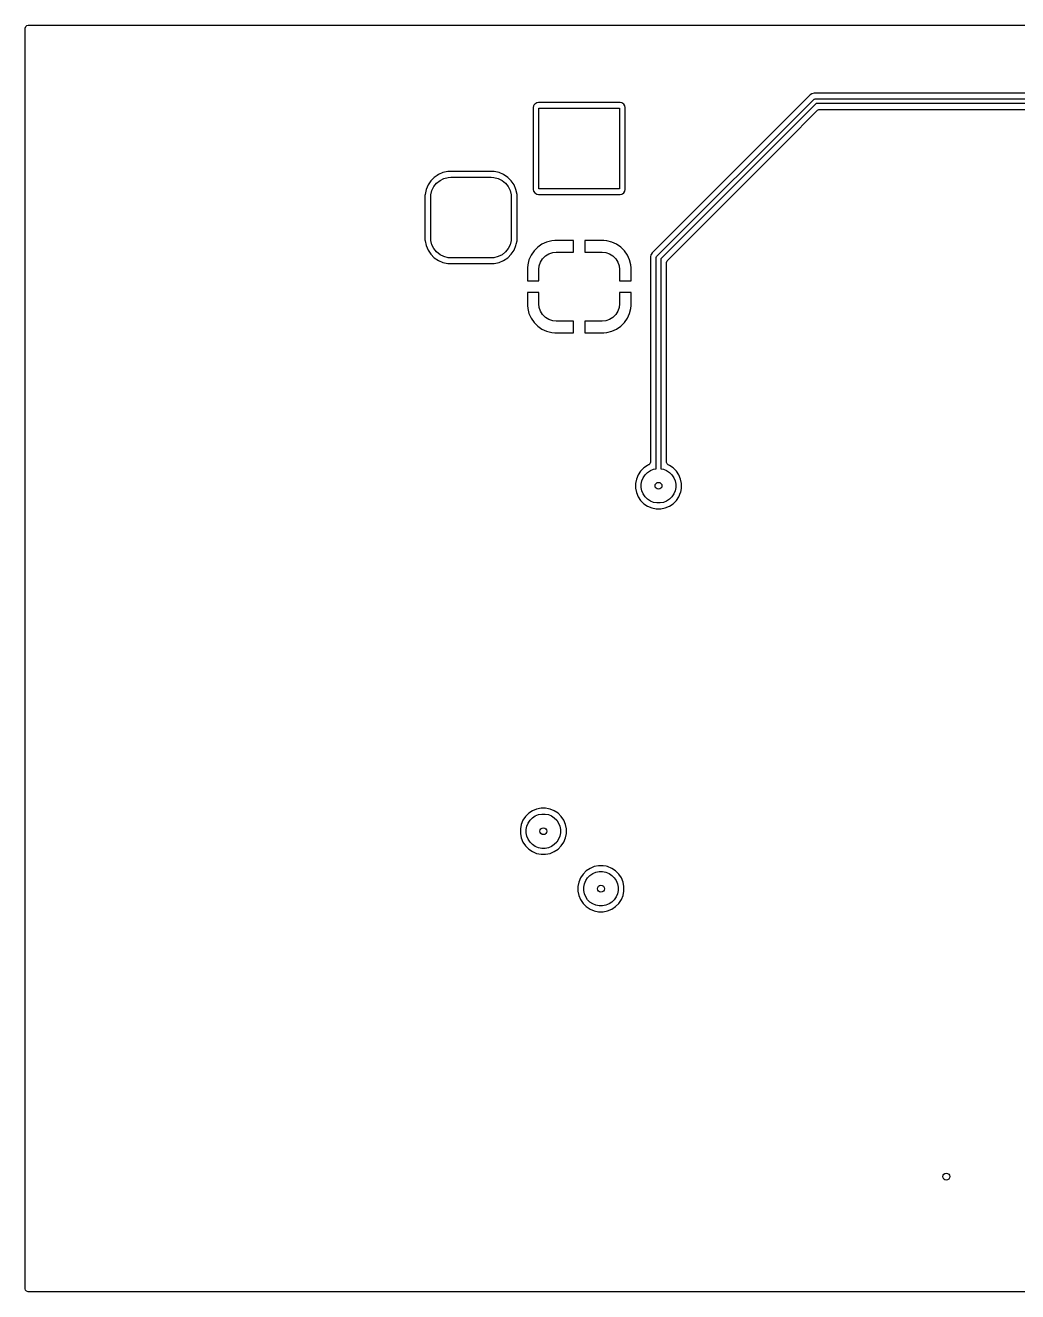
# Model space of a CAD drawing. Extents: x 0 to 90, y 0 to 55.
# Drawn here: x 0 to 43.1, y 0 to 55 of the extents above; entities that cross this region are included whole.
import ezdxf

# ---------------------------------------------------------------- set-up
doc = ezdxf.new("R2010")
doc.units = 0
doc.layers.add('BLACK', color=7, linetype='CONTINUOUS')

msp = doc.modelspace()

# ---------------------------------------------------------------- linework, layer by layer
at = {"layer": 'BLACK', "linetype": 'CONTINUOUS'}
for p, q in [((0.072989, 54.988294), (0.1245, 54.9995)), ((0.1245, 54.9995), (89.8755, 54.9995)), ((0.0005, 54.8755), (0.020185, 54.942539)), ((0.0005, 51.424678), (0.0005, 54.8755)), ((0.020185, 54.942539), (0.072989, 54.988294)), ((34.084786, 51.980468), (27.219531, 45.115213)), ((27.429289, 44.970711), (34.229289, 51.770711)), ((34.084791, 51.980472), (34.084786, 51.980468)), ((34.164709, 52.026612), (34.084791, 51.980472)), ((34.164712, 52.026614), (34.164709, 52.026612)), ((34.253856, 52.0505), (34.164712, 52.026614)), ((34.229289, 51.770711), (34.244442, 51.783147)), ((34.244442, 51.783147), (34.255, 51.78752)), ((53.346144, 52.0505), (34.253856, 52.0505)), ((34.255, 51.78752), (34.280491, 51.798079)), ((34.280491, 51.798079), (34.3, 51.8)), ((34.3, 51.8), (53.3, 51.8)), ((0.0005, 47.610948), (0.0005, 51.424678)), ((22.071532, 51.497735), (22.057, 51.424678)), ((22.057, 51.424678), (22.057, 47.875321)), ((22.071533, 51.497739), (22.071532, 51.497735)), ((22.089905, 51.525235), (22.071533, 51.497739)), ((22.126899, 51.580601), (22.089905, 51.525235)), ((22.20976, 51.635966), (22.126899, 51.580601)), ((22.209764, 51.635967), (22.20976, 51.635966)), ((22.282823, 51.6505), (22.209764, 51.635967)), ((22.282826, 51.6505), (22.282823, 51.6505)), ((25.832174, 51.6505), (22.282826, 51.6505)), ((22.3075, 47.9), (22.3075, 51.4)), ((22.3075, 51.4), (25.8075, 51.4)), ((25.8075, 51.4), (25.8075, 47.9)), ((25.832177, 51.6505), (25.832174, 51.6505)), ((25.905235, 51.635967), (25.832177, 51.6505)), ((25.90524, 51.635966), (25.905235, 51.635967)), ((25.988101, 51.580601), (25.90524, 51.635966)), ((26.043466, 51.49774), (25.988101, 51.580601)), ((26.043466, 51.497739), (26.043466, 51.49774)), ((26.043467, 51.497735), (26.043466, 51.497739)), ((26.057999, 51.424678), (26.043467, 51.497735)), ((26.058, 51.424676), (26.057999, 51.424678)), ((26.058, 47.875323), (26.058, 51.424676)), ((34.341422, 51.6), (27.6, 44.858578)), ((32.997138, 49.901456), (34.408863, 51.313181)), ((53.258578, 51.6), (34.341422, 51.6)), ((34.408863, 51.313181), (34.470186, 51.346666)), ((34.470186, 51.346666), (34.496544, 51.3495)), ((34.496544, 51.3495), (53.103456, 51.3495)), ((27.886819, 44.791137), (32.997138, 49.901456)), ((17.89196, 48.484365), (17.762651, 48.396848)), ((17.940652, 48.517321), (17.89196, 48.484365)), ((18.138241, 48.601934), (17.940652, 48.517321)), ((18.348274, 48.647624), (18.138241, 48.601934)), ((18.396552, 48.6505), (18.348274, 48.647624)), ((18.364375, 48.39199), (18.4825, 48.4)), ((20.318448, 48.6505), (18.396552, 48.6505)), ((18.4825, 48.4), (20.2325, 48.4)), ((20.2325, 48.4), (20.350625, 48.39199)), ((20.366726, 48.647624), (20.318448, 48.6505)), ((20.576759, 48.601934), (20.366726, 48.647624)), ((20.774348, 48.517321), (20.576759, 48.601934)), ((20.952355, 48.396843), (20.774348, 48.517321)), ((17.405563, 47.869249), (17.390992, 47.802264)), ((17.405567, 47.869261), (17.405563, 47.869249)), ((17.490177, 48.066845), (17.405567, 47.869261)), ((17.610651, 48.244848), (17.490177, 48.066845)), ((17.610659, 48.244857), (17.610651, 48.244848)), ((17.762642, 48.39684), (17.610659, 48.244857)), ((17.661173, 47.826741), (17.745241, 47.996247)), ((17.745241, 47.996247), (17.863782, 48.143718)), ((17.762651, 48.396848), (17.762642, 48.39684)), ((17.863782, 48.143718), (18.011253, 48.262259)), ((18.011253, 48.262259), (18.180759, 48.346327)), ((18.180759, 48.346327), (18.364375, 48.39199)), ((20.350625, 48.39199), (20.534241, 48.346327)), ((20.534241, 48.346327), (20.703747, 48.262259)), ((20.703747, 48.262259), (20.851218, 48.143718)), ((20.851218, 48.143718), (20.969759, 47.996247)), ((21.104343, 48.244855), (20.952355, 48.396843)), ((20.969759, 47.996247), (21.053827, 47.826741)), ((21.224821, 48.066848), (21.104343, 48.244855)), ((21.309434, 47.869259), (21.224821, 48.066848)), ((21.355124, 47.659226), (21.309434, 47.869259)), ((22.057, 47.875321), (22.071532, 47.802264)), ((25.8075, 47.9), (22.3075, 47.9)), ((26.043466, 47.80226), (26.057999, 47.875321)), ((26.057999, 47.875321), (26.058, 47.875323)), ((0.0005, 44.464196), (0.0005, 47.610948)), ((17.359876, 47.659226), (17.357, 47.610948)), ((17.357, 47.610948), (17.357, 45.689052)), ((17.390992, 47.802264), (17.359876, 47.659226)), ((17.6075, 47.525), (17.61551, 47.643125)), ((17.6075, 45.775), (17.6075, 47.525)), ((17.61551, 47.643125), (17.661173, 47.826741)), ((21.053827, 47.826741), (21.09949, 47.643125)), ((21.09949, 47.643125), (21.1075, 47.525)), ((21.1075, 47.525), (21.1075, 45.775)), ((21.358, 47.610948), (21.355124, 47.659226)), ((21.358, 45.689052), (21.358, 47.610948)), ((22.071532, 47.802264), (22.071533, 47.80226)), ((22.071533, 47.80226), (22.126899, 47.719399)), ((22.126899, 47.719399), (22.20976, 47.664033)), ((22.20976, 47.664033), (22.209764, 47.664032)), ((22.209764, 47.664032), (22.282821, 47.6495)), ((22.282821, 47.6495), (22.282826, 47.6495)), ((22.282826, 47.6495), (25.832178, 47.6495)), ((25.832178, 47.6495), (25.905235, 47.664032)), ((25.905235, 47.664032), (25.905239, 47.664033)), ((25.905239, 47.664033), (25.932735, 47.682405)), ((25.932735, 47.682405), (25.988101, 47.719399)), ((25.988101, 47.719399), (26.043466, 47.80226)), ((17.357, 45.689052), (17.359876, 45.640774)), ((17.61551, 45.656875), (17.6075, 45.775)), ((17.661173, 45.473259), (17.61551, 45.656875)), ((21.09949, 45.656875), (21.053827, 45.473259)), ((21.1075, 45.775), (21.09949, 45.656875)), ((21.355124, 45.640774), (21.358, 45.689052)), ((22.993302, 45.649998), (22.861167, 45.639599)), ((22.993318, 45.649999), (22.993302, 45.649998)), ((23.8075, 45.649999), (22.993318, 45.649999)), ((23.8075, 45.15), (23.8075, 45.649999)), ((25.121689, 45.649999), (24.3075, 45.649999)), ((24.3075, 45.649999), (24.3075, 45.15)), ((25.253832, 45.639599), (25.121689, 45.649999)), ((17.359876, 45.640774), (17.359876, 45.640769)), ((17.359876, 45.640769), (17.359877, 45.640768)), ((17.359877, 45.640768), (17.405563, 45.43075)), ((17.405563, 45.43075), (17.405566, 45.430739)), ((17.405566, 45.430739), (17.490177, 45.233154)), ((17.490177, 45.233154), (17.610651, 45.055151)), ((17.745241, 45.303753), (17.661173, 45.473259)), ((17.863782, 45.156282), (17.745241, 45.303753)), ((18.011253, 45.037741), (17.863782, 45.156282)), ((20.851218, 45.156282), (20.703747, 45.037741)), ((20.969759, 45.303753), (20.851218, 45.156282)), ((21.053827, 45.473259), (20.969759, 45.303753)), ((21.104348, 45.055151), (21.224822, 45.233154)), ((21.224822, 45.233154), (21.309433, 45.430739)), ((21.309433, 45.430739), (21.309436, 45.43075)), ((21.309436, 45.43075), (21.322667, 45.491571)), ((21.322667, 45.491571), (21.355124, 45.640774)), ((22.094059, 45.204323), (21.965931, 45.01938)), ((22.094069, 45.204335), (22.094059, 45.204323)), ((22.253164, 45.36343), (22.094069, 45.204335)), ((22.253176, 45.36344), (22.253164, 45.36343)), ((22.438119, 45.491568), (22.253176, 45.36344)), ((22.438125, 45.491571), (22.438119, 45.491568)), ((22.64298, 45.584622), (22.438125, 45.491571)), ((22.861167, 45.639599), (22.64298, 45.584622)), ((22.740536, 45.079731), (22.905837, 45.134505)), ((22.905837, 45.134505), (23.0575, 45.15)), ((23.0575, 45.15), (23.8075, 45.15)), ((24.3075, 45.15), (25.0575, 45.15)), ((25.0575, 45.15), (25.209163, 45.134505)), ((25.209163, 45.134505), (25.374464, 45.079731)), ((25.472019, 45.584622), (25.253832, 45.639599)), ((25.676874, 45.491571), (25.472019, 45.584622)), ((25.67688, 45.491568), (25.676874, 45.491571)), ((25.861823, 45.36344), (25.67688, 45.491568)), ((25.861835, 45.36343), (25.861823, 45.36344)), ((26.02093, 45.204335), (25.861835, 45.36343)), ((26.02094, 45.204323), (26.02093, 45.204335)), ((26.149068, 45.01938), (26.02094, 45.204323)), ((27.219529, 45.11521), (27.179656, 45.046147)), ((27.219531, 45.115213), (27.219529, 45.11521)), ((17.610651, 45.055151), (17.610659, 45.055142)), ((17.610659, 45.055142), (17.762642, 44.903159)), ((17.762642, 44.903159), (17.762651, 44.903151)), ((17.762651, 44.903151), (17.940654, 44.782677)), ((17.940654, 44.782677), (18.138239, 44.698066)), ((18.180759, 44.953673), (18.011253, 45.037741)), ((18.138239, 44.698066), (18.13825, 44.698063)), ((18.13825, 44.698063), (18.348268, 44.652377)), ((18.364375, 44.90801), (18.180759, 44.953673)), ((18.348268, 44.652377), (18.348269, 44.652376)), ((18.348269, 44.652376), (18.348274, 44.652376)), ((18.348274, 44.652376), (18.396552, 44.6495)), ((18.4825, 44.9), (18.364375, 44.90801)), ((18.396552, 44.6495), (18.396564, 44.6495)), ((18.396564, 44.6495), (20.318436, 44.6495)), ((20.2325, 44.9), (18.4825, 44.9)), ((20.350625, 44.90801), (20.2325, 44.9)), ((20.318436, 44.6495), (20.318448, 44.6495)), ((20.318448, 44.6495), (20.366726, 44.652376)), ((20.534241, 44.953673), (20.350625, 44.90801)), ((20.366726, 44.652376), (20.366731, 44.652377)), ((20.366731, 44.652377), (20.576749, 44.698063)), ((20.703747, 45.037741), (20.534241, 44.953673)), ((20.576749, 44.698063), (20.57676, 44.698066)), ((20.57676, 44.698066), (20.774345, 44.782677)), ((20.774345, 44.782677), (20.952348, 44.903151)), ((20.952348, 44.903151), (20.952357, 44.903159)), ((20.952357, 44.903159), (21.10434, 45.055142)), ((21.10434, 45.055142), (21.104348, 45.055151)), ((21.8179, 44.596332), (21.8075, 44.464196)), ((21.872877, 44.814519), (21.8179, 44.596332)), ((21.965928, 45.019374), (21.872877, 44.814519)), ((21.965931, 45.01938), (21.965928, 45.019374)), ((22.3075, 44.4), (22.322995, 44.551663)), ((22.322995, 44.551663), (22.377769, 44.716964)), ((22.377769, 44.716964), (22.469188, 44.865177)), ((22.469188, 44.865177), (22.592323, 44.988312)), ((22.592323, 44.988312), (22.740536, 45.079731)), ((25.374464, 45.079731), (25.522677, 44.988312)), ((25.522677, 44.988312), (25.645812, 44.865177)), ((25.645812, 44.865177), (25.737231, 44.716964)), ((25.737231, 44.716964), (25.792005, 44.551663)), ((25.792005, 44.551663), (25.8075, 44.4)), ((26.149071, 45.019374), (26.149068, 45.01938)), ((26.242122, 44.814519), (26.149071, 45.019374)), ((26.297099, 44.596332), (26.242122, 44.814519)), ((26.307498, 44.464197), (26.297099, 44.596332)), ((27.173386, 45.035289), (27.1495, 44.946143)), ((27.1495, 44.946143), (27.1495, 36.020605)), ((27.179654, 45.046145), (27.173386, 45.03529)), ((27.173386, 45.03529), (27.173386, 45.035289)), ((27.179656, 45.046147), (27.179654, 45.046145)), ((27.4, 44.9), (27.401921, 44.919509)), ((27.4, 35.74112), (27.4, 44.9)), ((27.401921, 44.919509), (27.416853, 44.955557)), ((27.416853, 44.955557), (27.429289, 44.970711)), ((27.6, 44.858578), (27.6, 35.74112)), ((27.8505, 44.703456), (27.870185, 44.770495)), ((27.8505, 36.020605), (27.8505, 44.703456)), ((27.870185, 44.770495), (27.886819, 44.791137)), ((0.0005, 34.901456), (0.0005, 44.464196)), ((21.8075, 44.464196), (21.8075, 43.9)), ((22.3075, 43.9), (22.3075, 44.4)), ((25.8075, 44.4), (25.8075, 43.9)), ((26.307499, 44.464182), (26.307498, 44.464197)), ((26.307499, 43.9), (26.307499, 44.464182)), ((21.8075, 43.9), (22.3075, 43.9)), ((25.8075, 43.9), (26.307499, 43.9)), ((21.807501, 43.4), (21.807501, 42.835802)), ((22.3075, 43.4), (21.807501, 43.4)), ((22.3075, 42.9), (22.3075, 43.4)), ((22.322995, 42.748337), (22.3075, 42.9)), ((25.8075, 42.9), (25.792005, 42.748337)), ((26.3075, 43.4), (25.8075, 43.4)), ((25.8075, 43.4), (25.8075, 42.9)), ((26.3075, 42.835815), (26.3075, 43.4)), ((21.807501, 42.835802), (21.8179, 42.703667)), ((21.8179, 42.703667), (21.872877, 42.48548)), ((21.872877, 42.48548), (21.965928, 42.280625)), ((22.377769, 42.583036), (22.322995, 42.748337)), ((22.469188, 42.434823), (22.377769, 42.583036)), ((22.592323, 42.311688), (22.469188, 42.434823)), ((25.645812, 42.434823), (25.522677, 42.311688)), ((25.737231, 42.583036), (25.645812, 42.434823)), ((25.792005, 42.748337), (25.737231, 42.583036)), ((26.149071, 42.280625), (26.242122, 42.48548)), ((26.242122, 42.48548), (26.297099, 42.703667)), ((26.297099, 42.703667), (26.307499, 42.835803)), ((26.307499, 42.835803), (26.3075, 42.835815)), ((21.965928, 42.280625), (21.965931, 42.280619)), ((21.965931, 42.280619), (22.094059, 42.095676)), ((22.094059, 42.095676), (22.094069, 42.095664)), ((22.094069, 42.095664), (22.253164, 41.936569)), ((22.253164, 41.936569), (22.253176, 41.936559)), ((22.253176, 41.936559), (22.438119, 41.808431)), ((22.438119, 41.808431), (22.438125, 41.808428)), ((22.438125, 41.808428), (22.64298, 41.715377)), ((22.740536, 42.220269), (22.592323, 42.311688)), ((22.905837, 42.165495), (22.740536, 42.220269)), ((23.0575, 42.15), (22.905837, 42.165495)), ((23.8075, 42.15), (23.0575, 42.15)), ((23.8075, 41.65), (23.8075, 42.15)), ((25.0575, 42.15), (24.3075, 42.15)), ((24.3075, 42.15), (24.3075, 41.65)), ((25.209163, 42.165495), (25.0575, 42.15)), ((25.374464, 42.220269), (25.209163, 42.165495)), ((25.522677, 42.311688), (25.374464, 42.220269)), ((25.472019, 41.715377), (25.676874, 41.808428)), ((25.676874, 41.808428), (25.67688, 41.808431)), ((25.67688, 41.808431), (25.861823, 41.936559)), ((25.861823, 41.936559), (25.861835, 41.936569)), ((25.861835, 41.936569), (26.02093, 42.095664)), ((26.02093, 42.095664), (26.02094, 42.095676)), ((26.02094, 42.095676), (26.149068, 42.280619)), ((26.149068, 42.280619), (26.149071, 42.280625)), ((22.64298, 41.715377), (22.861167, 41.6604)), ((22.861167, 41.6604), (22.993303, 41.65)), ((22.993303, 41.65), (23.8075, 41.65)), ((24.3075, 41.65), (25.121682, 41.65)), ((25.121682, 41.65), (25.121697, 41.650001)), ((25.121697, 41.650001), (25.253832, 41.6604)), ((25.253832, 41.6604), (25.472019, 41.715377)), ((26.862217, 35.777139), (26.722863, 35.637785)), ((27.02608, 35.886628), (26.862217, 35.777139)), ((27.026086, 35.886632), (27.02608, 35.886628)), ((27.07299, 35.90606), (27.026086, 35.886632)), ((27.077011, 35.907811), (27.07299, 35.90606)), ((27.129815, 35.953566), (27.077011, 35.907811)), ((27.1495, 36.020605), (27.129815, 35.953566)), ((27.850579, 36.016178), (27.8505, 36.020605)), ((27.872645, 35.949884), (27.850579, 36.016178)), ((27.927046, 35.906044), (27.872645, 35.949884)), ((27.973914, 35.886632), (27.927046, 35.906044)), ((28.137782, 35.777139), (27.973914, 35.886632)), ((28.277139, 35.637782), (28.137782, 35.777139)), ((26.537947, 35.291829), (26.4995, 35.098543)), ((26.53795, 35.291839), (26.537947, 35.291829)), ((26.613364, 35.473907), (26.53795, 35.291839)), ((26.613371, 35.47392), (26.613364, 35.473907)), ((26.72286, 35.637781), (26.613371, 35.47392)), ((26.722863, 35.637785), (26.72286, 35.637781)), ((26.753611, 35.073513), (26.782295, 35.217714)), ((26.782295, 35.217714), (26.838559, 35.353548)), ((26.838559, 35.353548), (26.920242, 35.475795)), ((26.920242, 35.475795), (27.024205, 35.579758)), ((27.024205, 35.579758), (27.146452, 35.661441)), ((27.146452, 35.661441), (27.282286, 35.717705)), ((27.282286, 35.717705), (27.4, 35.74112)), ((27.6, 35.74112), (27.717714, 35.717705)), ((27.717714, 35.717705), (27.853548, 35.661441)), ((27.853548, 35.661441), (27.975795, 35.579758)), ((27.975795, 35.579758), (28.079758, 35.475795)), ((28.079758, 35.475795), (28.161441, 35.353548)), ((28.161441, 35.353548), (28.217705, 35.217714)), ((28.217705, 35.217714), (28.246389, 35.073513)), ((28.386632, 35.473914), (28.277139, 35.637782)), ((28.462051, 35.291835), (28.386632, 35.473914)), ((28.462052, 35.291829), (28.462051, 35.291835)), ((28.5005, 35.098543), (28.462052, 35.291829)), ((0.0005, 26.547844), (0.0005, 34.901456)), ((26.4995, 34.901456), (26.499499, 34.901456)), ((26.499499, 34.901456), (26.537947, 34.70817)), ((26.4995, 35.098543), (26.4995, 34.901456)), ((26.537947, 34.70817), (26.53795, 34.70816)), ((26.53795, 34.70816), (26.613364, 34.526092)), ((26.753611, 34.926487), (26.753611, 35.073513)), ((26.782295, 34.782286), (26.753611, 34.926487)), ((26.838559, 34.646452), (26.782295, 34.782286)), ((28.217705, 34.782286), (28.161441, 34.646452)), ((28.246389, 34.926487), (28.217705, 34.782286)), ((28.246389, 35.073513), (28.246389, 34.926487)), ((28.386635, 34.526092), (28.462049, 34.70816)), ((28.462049, 34.70816), (28.462052, 34.708168)), ((28.462052, 34.708168), (28.463119, 34.713532)), ((28.463119, 34.713532), (28.5005, 34.901456)), ((28.5005, 34.901456), (28.5005, 35.098543)), ((26.613364, 34.526092), (26.613371, 34.526079)), ((26.613371, 34.526079), (26.72286, 34.362218)), ((26.72286, 34.362218), (26.722863, 34.362214)), ((26.722863, 34.362214), (26.862214, 34.222863)), ((26.920242, 34.524205), (26.838559, 34.646452)), ((26.862214, 34.222863), (26.862218, 34.22286)), ((26.862218, 34.22286), (27.026079, 34.113371)), ((27.024205, 34.420242), (26.920242, 34.524205)), ((27.146452, 34.338559), (27.024205, 34.420242)), ((27.026079, 34.113371), (27.026092, 34.113364)), ((27.026092, 34.113364), (27.20816, 34.03795)), ((27.282286, 34.282295), (27.146452, 34.338559)), ((27.426487, 34.253611), (27.282286, 34.282295)), ((27.573513, 34.253611), (27.426487, 34.253611)), ((27.717714, 34.282295), (27.573513, 34.253611)), ((27.853548, 34.338559), (27.717714, 34.282295)), ((27.791839, 34.03795), (27.973907, 34.113364)), ((27.975795, 34.420242), (27.853548, 34.338559)), ((27.973907, 34.113364), (27.97392, 34.113371)), ((27.97392, 34.113371), (28.137781, 34.22286)), ((28.079758, 34.524205), (27.975795, 34.420242)), ((28.161441, 34.646452), (28.079758, 34.524205)), ((28.137781, 34.22286), (28.137785, 34.222863)), ((28.137785, 34.222863), (28.277136, 34.362214)), ((28.277136, 34.362214), (28.277139, 34.362218)), ((28.277139, 34.362218), (28.386628, 34.526079)), ((28.386628, 34.526079), (28.386635, 34.526092)), ((27.20816, 34.03795), (27.20817, 34.037947)), ((27.20817, 34.037947), (27.401457, 33.9995)), ((27.401457, 33.9995), (27.401459, 33.9995)), ((27.401459, 33.9995), (27.598543, 33.9995)), ((27.598543, 33.9995), (27.791829, 34.037947)), ((27.791829, 34.037947), (27.791839, 34.03795)), ((0.0005, 19.901456), (0.0005, 26.547844)), ((22.20816, 20.962049), (22.026092, 20.886635)), ((22.208165, 20.962051), (22.20816, 20.962049)), ((22.20817, 20.962052), (22.208165, 20.962051)), ((22.401457, 21.0005), (22.20817, 20.962052)), ((22.401459, 21.0005), (22.401457, 21.0005)), ((22.598541, 21.0005), (22.401459, 21.0005)), ((22.598543, 21.0005), (22.598541, 21.0005)), ((22.728582, 20.974632), (22.598543, 21.0005)), ((22.791835, 20.962051), (22.728582, 20.974632)), ((22.973914, 20.886632), (22.791835, 20.962051)), ((21.613364, 20.473907), (21.53795, 20.291839)), ((21.613371, 20.47392), (21.613364, 20.473907)), ((21.72286, 20.637781), (21.613371, 20.47392)), ((21.722863, 20.637785), (21.72286, 20.637781)), ((21.862214, 20.777136), (21.722863, 20.637785)), ((21.782295, 20.217714), (21.838559, 20.353548)), ((21.838559, 20.353548), (21.920242, 20.475795)), ((21.862218, 20.777139), (21.862214, 20.777136)), ((22.026079, 20.886628), (21.862218, 20.777139)), ((21.920242, 20.475795), (22.024205, 20.579758)), ((22.024205, 20.579758), (22.146452, 20.661441)), ((22.026092, 20.886635), (22.026079, 20.886628)), ((22.146452, 20.661441), (22.282286, 20.717705)), ((22.282286, 20.717705), (22.426487, 20.746389)), ((22.426487, 20.746389), (22.573513, 20.746389)), ((22.573513, 20.746389), (22.717714, 20.717705)), ((22.717714, 20.717705), (22.853548, 20.661441)), ((22.853548, 20.661441), (22.975795, 20.579758)), ((23.137782, 20.777139), (22.973914, 20.886632)), ((22.975795, 20.579758), (23.079758, 20.475795)), ((23.079758, 20.475795), (23.161441, 20.353548)), ((23.277139, 20.637782), (23.137782, 20.777139)), ((23.161441, 20.353548), (23.217705, 20.217714)), ((23.386632, 20.473914), (23.277139, 20.637782)), ((23.462051, 20.291835), (23.386632, 20.473914)), ((0.0005, 17.401456), (0.0005, 19.901456)), ((21.4995, 19.901456), (21.499499, 19.901456)), ((21.499499, 19.901456), (21.537947, 19.70817)), ((21.537947, 20.291829), (21.4995, 20.098543)), ((21.4995, 20.098543), (21.4995, 19.901456)), ((21.53795, 20.291839), (21.537947, 20.291829)), ((21.753611, 20.073513), (21.782295, 20.217714)), ((21.753611, 19.926487), (21.753611, 20.073513)), ((21.782295, 19.782286), (21.753611, 19.926487)), ((23.217705, 20.217714), (23.246389, 20.073513)), ((23.246389, 19.926487), (23.217705, 19.782286)), ((23.246389, 20.073513), (23.246389, 19.926487)), ((23.462052, 20.291829), (23.462051, 20.291835)), ((23.5005, 20.098543), (23.462052, 20.291829)), ((23.462052, 19.70817), (23.5005, 19.901456)), ((23.5005, 19.901456), (23.5005, 20.098543)), ((21.537947, 19.70817), (21.53795, 19.70816)), ((21.53795, 19.70816), (21.613364, 19.526092)), ((21.613364, 19.526092), (21.613371, 19.526079)), ((21.613371, 19.526079), (21.72286, 19.362218)), ((21.72286, 19.362218), (21.722863, 19.362214)), ((21.722863, 19.362214), (21.862214, 19.222863)), ((21.838559, 19.646452), (21.782295, 19.782286)), ((21.920242, 19.524205), (21.838559, 19.646452)), ((22.024205, 19.420242), (21.920242, 19.524205)), ((22.146452, 19.338559), (22.024205, 19.420242)), ((22.282286, 19.282295), (22.146452, 19.338559)), ((22.426487, 19.253611), (22.282286, 19.282295)), ((22.573513, 19.253611), (22.426487, 19.253611)), ((22.717714, 19.282295), (22.573513, 19.253611)), ((22.853548, 19.338559), (22.717714, 19.282295)), ((22.975795, 19.420242), (22.853548, 19.338559)), ((23.079758, 19.524205), (22.975795, 19.420242)), ((23.161441, 19.646452), (23.079758, 19.524205)), ((23.137785, 19.222863), (23.277136, 19.362214)), ((23.217705, 19.782286), (23.161441, 19.646452)), ((23.277136, 19.362214), (23.277139, 19.362218)), ((23.277139, 19.362218), (23.386628, 19.526079)), ((23.386628, 19.526079), (23.386635, 19.526092)), ((23.386635, 19.526092), (23.462049, 19.70816)), ((23.462049, 19.70816), (23.462052, 19.70817)), ((21.862214, 19.222863), (21.862218, 19.22286)), ((21.862218, 19.22286), (22.026079, 19.113371)), ((22.026079, 19.113371), (22.026092, 19.113364)), ((22.026092, 19.113364), (22.20816, 19.03795)), ((22.20816, 19.03795), (22.20817, 19.037947)), ((22.20817, 19.037947), (22.401457, 18.9995)), ((22.401457, 18.9995), (22.401459, 18.9995)), ((22.401459, 18.9995), (22.598543, 18.9995)), ((22.598543, 18.9995), (22.791829, 19.037947)), ((22.791829, 19.037947), (22.791839, 19.03795)), ((22.791839, 19.03795), (22.973907, 19.113364)), ((22.973907, 19.113364), (22.97392, 19.113371)), ((22.97392, 19.113371), (23.137781, 19.22286)), ((23.137781, 19.22286), (23.137785, 19.222863)), ((24.362214, 18.277136), (24.222863, 18.137785)), ((24.362218, 18.277139), (24.362214, 18.277136)), ((24.526079, 18.386628), (24.362218, 18.277139)), ((24.524205, 18.079758), (24.646452, 18.161441)), ((24.526092, 18.386635), (24.526079, 18.386628)), ((24.70816, 18.462049), (24.526092, 18.386635)), ((24.646452, 18.161441), (24.782286, 18.217705)), ((24.708165, 18.462051), (24.70816, 18.462049)), ((24.70817, 18.462052), (24.708165, 18.462051)), ((24.901457, 18.5005), (24.70817, 18.462052)), ((24.782286, 18.217705), (24.926487, 18.246389)), ((24.901459, 18.5005), (24.901457, 18.5005)), ((25.098541, 18.5005), (24.901459, 18.5005)), ((24.926487, 18.246389), (25.073513, 18.246389)), ((25.073513, 18.246389), (25.217714, 18.217705)), ((25.098543, 18.5005), (25.098541, 18.5005)), ((25.228582, 18.474632), (25.098543, 18.5005)), ((25.217714, 18.217705), (25.353548, 18.161441)), ((25.291835, 18.462051), (25.228582, 18.474632)), ((25.473914, 18.386632), (25.291835, 18.462051)), ((25.353548, 18.161441), (25.475795, 18.079758)), ((25.637782, 18.277139), (25.473914, 18.386632)), ((25.777139, 18.137782), (25.637782, 18.277139)), ((24.037947, 17.791829), (23.9995, 17.598543)), ((24.03795, 17.791839), (24.037947, 17.791829)), ((24.113364, 17.973907), (24.03795, 17.791839)), ((24.113371, 17.97392), (24.113364, 17.973907)), ((24.22286, 18.137781), (24.113371, 17.97392)), ((24.222863, 18.137785), (24.22286, 18.137781)), ((24.253611, 17.573513), (24.282295, 17.717714)), ((24.282295, 17.717714), (24.338559, 17.853548)), ((24.338559, 17.853548), (24.420242, 17.975795)), ((24.420242, 17.975795), (24.524205, 18.079758)), ((25.475795, 18.079758), (25.579758, 17.975795)), ((25.579758, 17.975795), (25.661441, 17.853548)), ((25.661441, 17.853548), (25.717705, 17.717714)), ((25.717705, 17.717714), (25.746389, 17.573513)), ((25.886632, 17.973914), (25.777139, 18.137782)), ((25.962051, 17.791835), (25.886632, 17.973914)), ((25.962052, 17.791829), (25.962051, 17.791835)), ((26.0005, 17.598543), (25.962052, 17.791829)), ((0.0005, 0.1245), (0.0005, 17.401456)), ((23.9995, 17.401456), (23.999499, 17.401456)), ((23.999499, 17.401456), (24.037947, 17.20817)), ((23.9995, 17.598543), (23.9995, 17.401456)), ((24.037947, 17.20817), (24.03795, 17.20816)), ((24.03795, 17.20816), (24.113364, 17.026092)), ((24.253611, 17.426487), (24.253611, 17.573513)), ((24.282295, 17.282286), (24.253611, 17.426487)), ((24.338559, 17.146452), (24.282295, 17.282286)), ((24.420242, 17.024205), (24.338559, 17.146452)), ((25.661441, 17.146452), (25.579758, 17.024205)), ((25.717705, 17.282286), (25.661441, 17.146452)), ((25.746389, 17.426487), (25.717705, 17.282286)), ((25.746389, 17.573513), (25.746389, 17.426487)), ((25.886635, 17.026092), (25.962049, 17.20816)), ((25.962049, 17.20816), (25.962052, 17.20817)), ((25.962052, 17.20817), (26.0005, 17.401456)), ((26.0005, 17.401456), (26.0005, 17.598543)), ((24.113364, 17.026092), (24.113371, 17.026079)), ((24.113371, 17.026079), (24.22286, 16.862218)), ((24.22286, 16.862218), (24.222863, 16.862214)), ((24.222863, 16.862214), (24.362214, 16.722863)), ((24.362214, 16.722863), (24.362218, 16.72286)), ((24.362218, 16.72286), (24.526079, 16.613371)), ((24.524205, 16.920242), (24.420242, 17.024205)), ((24.646452, 16.838559), (24.524205, 16.920242)), ((24.526079, 16.613371), (24.526092, 16.613364)), ((24.526092, 16.613364), (24.70816, 16.53795)), ((24.782286, 16.782295), (24.646452, 16.838559)), ((24.70816, 16.53795), (24.70817, 16.537947)), ((24.70817, 16.537947), (24.901457, 16.4995)), ((24.926487, 16.753611), (24.782286, 16.782295)), ((25.073513, 16.753611), (24.926487, 16.753611)), ((25.217714, 16.782295), (25.073513, 16.753611)), ((25.098543, 16.4995), (25.291829, 16.537947)), ((25.353548, 16.838559), (25.217714, 16.782295)), ((25.291829, 16.537947), (25.291839, 16.53795)), ((25.291839, 16.53795), (25.473907, 16.613364)), ((25.475795, 16.920242), (25.353548, 16.838559)), ((25.473907, 16.613364), (25.47392, 16.613371)), ((25.47392, 16.613371), (25.637781, 16.72286)), ((25.579758, 17.024205), (25.475795, 16.920242)), ((25.637781, 16.72286), (25.637785, 16.722863)), ((25.637785, 16.722863), (25.777136, 16.862214)), ((25.777136, 16.862214), (25.777139, 16.862218)), ((25.777139, 16.862218), (25.886628, 17.026079)), ((25.886628, 17.026079), (25.886635, 17.026092)), ((24.901457, 16.4995), (24.901459, 16.4995)), ((24.901459, 16.4995), (25.098543, 16.4995)), ((0.011706, 0.072989), (0.0005, 0.1245)), ((0.057461, 0.020185), (0.011706, 0.072989)), ((0.1245, 0.0005), (0.057461, 0.020185)), ((89.8755, 0.0005), (0.1245, 0.0005))]:
    msp.add_line(p, q, dxfattribs=at)
at = {"layer": 'BLACK'}
for centre in [(27.5, 35), (22.5, 20), (25, 17.5), (40, 5)]:
    msp.add_circle(centre, 0.15, dxfattribs=at)

doc.saveas('drawing.dxf')
